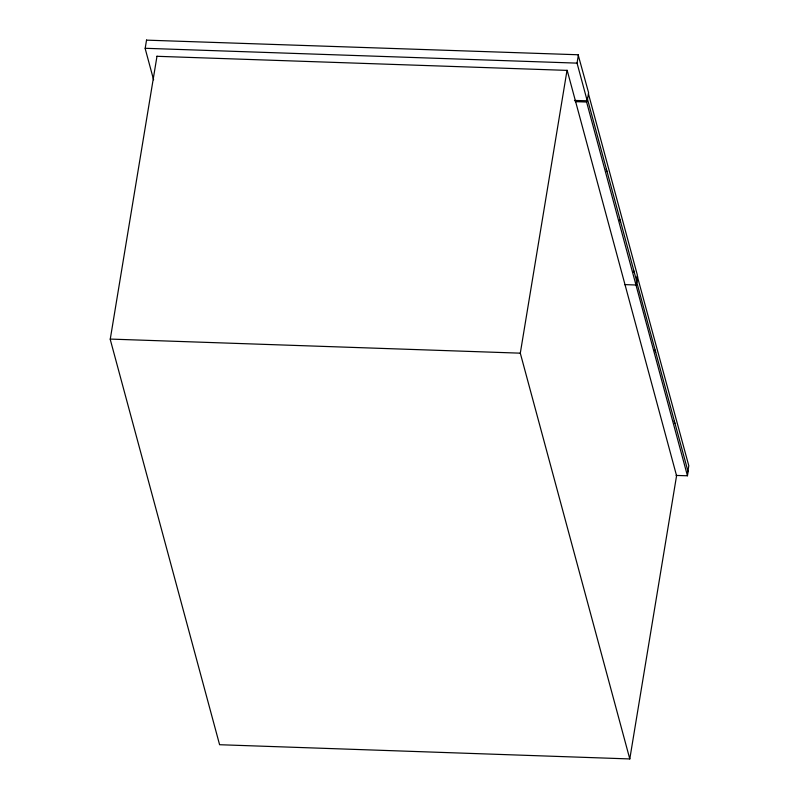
<?xml version="1.0" encoding="UTF-8"?>
<svg xmlns="http://www.w3.org/2000/svg" width="799" height="799" viewBox="0 0 799 799"><rect width="100%" height="100%" fill="white"/><g stroke="black" fill="none" stroke-linecap="round" stroke-linejoin="round"><path stroke-width="1.2" d="M156.984 56.3L567.19 70.392L676.573 475.745L629.792 758.94L219.595 744.718L110.222 339.365L157.004 56.16M676.084 475.435L687.45 475.775L688.099 471.79L636.433 281.058M146.537 40.14L578.126 54.761L588.613 92.814L587.215 100.784L574.461 100.444M587.215 100.784L577.058 63.131L578.416 54.871M629.792 758.94L520.299 353.168L567.04 70.242M146.547 40.03L145.158 48.509L153.608 79.82M636.463 280.809L637.332 274.996L588.404 93.673M687.819 471.78L688.808 465.767L637.352 276.414M687.45 475.775L586.606 102.022L587.245 98.287L636.633 281.018L635.974 285.003L624.588 284.594M587.425 99.585L587.425 99.076M636.793 282.536L637.652 276.514M577.058 63.131L145.188 48.29M586.606 102.022L575.23 101.643M520.299 353.168L110.262 339.076M606.221 169.228L606.87 171.635M619.824 219.665L620.473 222.062M633.437 270.102L634.086 272.499M655 350.002L655.649 352.409M674.176 421.083L674.825 423.49"/></g></svg>
